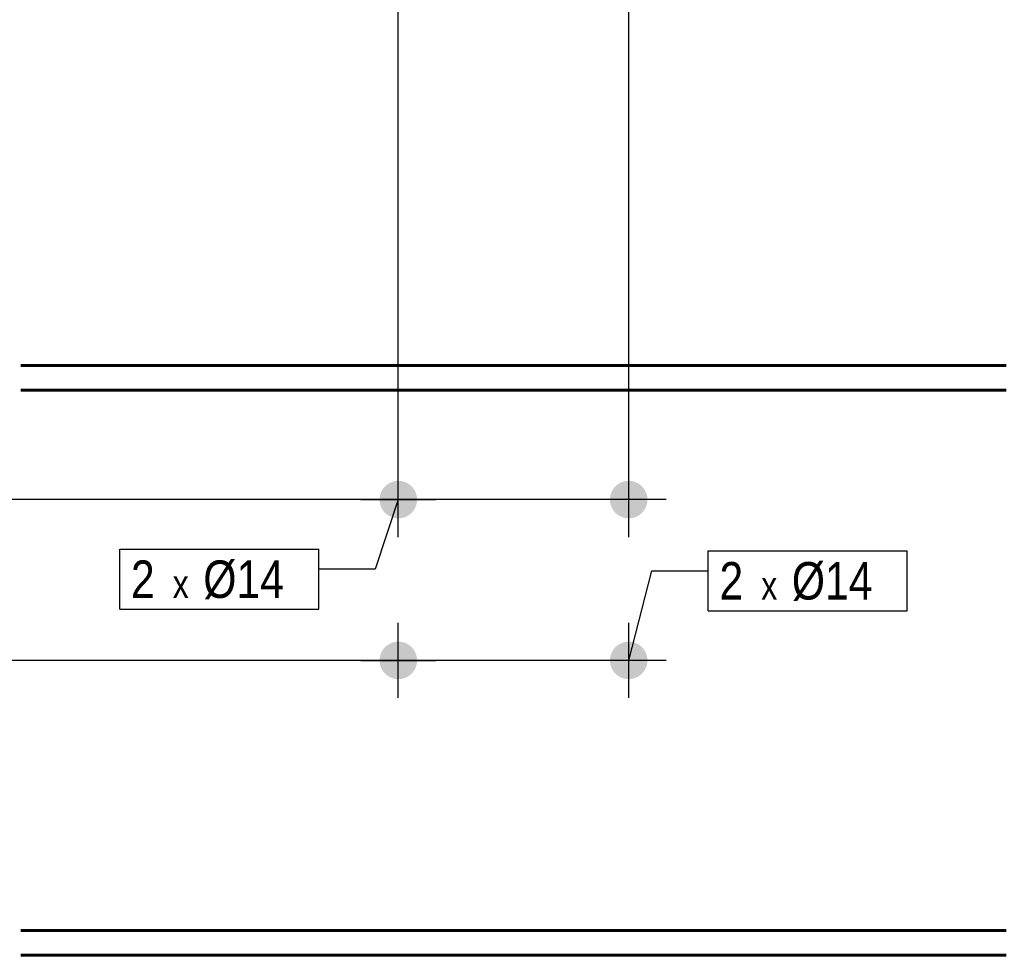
# Model space of a CAD drawing. Header units: millimetres. Extents: x 2 to 287, y 5 to 195.
# Drawn here: x 168.4 to 221, y 94.2 to 144.1 of the extents above; entities that cross this region are included whole.
import ezdxf

# ---------------------------------------------------------------- set-up
doc = ezdxf.new("R2010")
doc.units = ezdxf.units.MM
for name, color, linetype, lineweight in [('Boulon', 7, 'Continuous', 0), ('Cotation', 7, 'Continuous', 0), ('Désignation boulon', 3, 'Continuous', 0), ('Piece', 2, 'Continuous', 0)]:
    doc.layers.add(name, color=color, linetype=linetype, lineweight=lineweight)
doc.styles.add('ARIAL', font='ARIAL.TTF')
doc.styles.add('COMIC_SANS_MS', font='COMIC.TTF')

# ---------------------------------------------------------------- blocks, each defined once
blk = doc.blocks.new('*A1')
at = {"layer": 'Boulon'}
for points in [[(189.554, 118.5), (189.553, 118.475), (189.552, 118.451), (189.549, 118.426), (189.547, 118.402), (189.543, 118.378), (189.54, 118.353), (189.535, 118.329), (189.53, 118.305), (189.524, 118.281), (189.518, 118.258), (189.511, 118.234), (189.504, 118.211), (189.496, 118.188), (189.487, 118.165), (189.478, 118.142), (189.468, 118.119), (189.458, 118.097), (189.447, 118.075), (189.436, 118.053), (189.424, 118.032), (189.412, 118.01), (189.399, 117.989), (189.386, 117.969), (189.372, 117.949), (189.357, 117.929), (189.343, 117.909), (189.327, 117.89), (189.311, 117.871), (189.295, 117.853), (189.278, 117.835), (189.261, 117.817), (189.244, 117.8), (189.226, 117.783), (189.207, 117.767), (189.189, 117.751), (189.169, 117.736), (189.15, 117.721), (189.13, 117.707), (189.11, 117.693), (189.089, 117.68), (189.068, 117.667), (189.047, 117.654), (189.026, 117.642), (189.004, 117.631), (188.982, 117.62), (188.959, 117.61), (188.937, 117.601), (188.914, 117.591), (188.891, 117.583), (188.868, 117.575), (188.845, 117.567), (188.821, 117.561), (188.797, 117.554), (188.773, 117.549), (188.749, 117.544), (188.725, 117.539), (188.701, 117.535), (188.677, 117.532), (188.652, 117.529), (188.628, 117.527), (188.603, 117.526), (188.579, 117.525), (188.554, 117.524), (188.53, 117.525), (188.505, 117.526), (188.481, 117.527), (188.456, 117.529), (188.432, 117.532), (188.408, 117.535), (188.383, 117.539), (188.359, 117.544), (188.335, 117.549), (188.311, 117.554), (188.288, 117.561), (188.264, 117.567), (188.241, 117.575), (188.217, 117.583), (188.194, 117.591), (188.172, 117.601), (188.149, 117.61), (188.127, 117.62), (188.105, 117.631), (188.083, 117.642), (188.061, 117.654), (188.04, 117.667), (188.019, 117.68), (187.999, 117.693), (187.978, 117.707), (187.959, 117.721), (187.939, 117.736), (187.92, 117.751), (187.901, 117.767), (187.883, 117.783), (187.865, 117.8), (187.847, 117.817), (187.83, 117.835), (187.813, 117.853), (187.797, 117.871), (187.781, 117.89), (187.766, 117.909), (187.751, 117.929), (187.737, 117.949), (187.723, 117.969), (187.709, 117.989), (187.697, 118.01), (187.684, 118.032), (187.672, 118.053), (187.661, 118.075), (187.65, 118.097), (187.64, 118.119), (187.63, 118.142), (187.621, 118.165), (187.613, 118.188), (187.605, 118.211), (187.597, 118.234), (187.59, 118.258), (187.584, 118.281), (187.579, 118.305), (187.573, 118.329), (187.569, 118.353), (187.565, 118.378), (187.562, 118.402), (187.559, 118.426), (187.557, 118.451), (187.555, 118.475), (187.555, 118.5), (187.554, 118.524), (187.555, 118.549), (187.555, 118.573), (187.557, 118.598), (187.559, 118.622), (187.562, 118.647), (187.565, 118.671), (187.569, 118.695), (187.573, 118.719), (187.579, 118.744), (187.584, 118.767), (187.59, 118.791), (187.597, 118.815), (187.605, 118.838), (187.613, 118.861), (187.621, 118.884), (187.63, 118.907), (187.64, 118.93), (187.65, 118.952), (187.661, 118.974), (187.672, 118.996), (187.684, 119.017), (187.697, 119.039), (187.709, 119.059), (187.723, 119.08), (187.737, 119.1), (187.751, 119.12), (187.766, 119.14), (187.781, 119.159), (187.797, 119.178), (187.813, 119.196), (187.83, 119.214), (187.847, 119.232), (187.865, 119.249), (187.883, 119.265), (187.901, 119.282), (187.92, 119.297), (187.939, 119.313), (187.959, 119.328), (187.978, 119.342), (187.999, 119.356), (188.019, 119.369), (188.04, 119.382), (188.061, 119.394), (188.083, 119.406), (188.105, 119.418), (188.127, 119.428), (188.149, 119.439), (188.172, 119.448), (188.194, 119.457), (188.217, 119.466), (188.241, 119.474), (188.264, 119.481), (188.288, 119.488), (188.311, 119.494), (188.335, 119.5), (188.359, 119.505), (188.383, 119.51), (188.408, 119.514), (188.432, 119.517), (188.456, 119.52), (188.481, 119.522), (188.505, 119.523), (188.53, 119.524), (188.554, 119.524), (188.579, 119.524), (188.603, 119.523), (188.628, 119.522), (188.652, 119.52), (188.677, 119.517), (188.701, 119.514), (188.725, 119.51), (188.749, 119.505), (188.773, 119.5), (188.797, 119.494), (188.821, 119.488), (188.845, 119.481), (188.868, 119.474), (188.891, 119.466), (188.914, 119.457), (188.937, 119.448), (188.959, 119.439), (188.982, 119.428), (189.004, 119.418), (189.026, 119.406), (189.047, 119.394), (189.068, 119.382), (189.089, 119.369), (189.11, 119.356), (189.13, 119.342), (189.15, 119.328), (189.169, 119.313), (189.189, 119.297), (189.207, 119.282), (189.226, 119.265), (189.244, 119.249), (189.261, 119.232), (189.278, 119.214), (189.295, 119.196), (189.311, 119.178), (189.327, 119.159), (189.343, 119.14), (189.357, 119.12), (189.372, 119.1), (189.386, 119.08), (189.399, 119.059), (189.412, 119.039), (189.424, 119.017), (189.436, 118.996), (189.447, 118.974), (189.458, 118.952), (189.468, 118.93), (189.478, 118.907), (189.487, 118.884), (189.496, 118.861), (189.504, 118.838), (189.511, 118.815), (189.518, 118.791), (189.524, 118.767), (189.53, 118.744), (189.535, 118.719), (189.54, 118.695), (189.543, 118.671), (189.547, 118.647), (189.549, 118.622), (189.552, 118.598), (189.553, 118.573), (189.554, 118.549), (189.554, 118.524)], [(189.554, 109.928), (189.553, 109.904), (189.552, 109.879), (189.549, 109.855), (189.547, 109.831), (189.543, 109.806), (189.54, 109.782), (189.535, 109.758), (189.53, 109.734), (189.524, 109.71), (189.518, 109.686), (189.511, 109.663), (189.504, 109.639), (189.496, 109.616), (189.487, 109.593), (189.478, 109.57), (189.468, 109.548), (189.458, 109.525), (189.447, 109.503), (189.436, 109.482), (189.424, 109.46), (189.412, 109.439), (189.399, 109.418), (189.386, 109.397), (189.372, 109.377), (189.357, 109.357), (189.343, 109.338), (189.327, 109.319), (189.311, 109.3), (189.295, 109.281), (189.278, 109.263), (189.261, 109.246), (189.244, 109.229), (189.226, 109.212), (189.207, 109.196), (189.189, 109.18), (189.169, 109.165), (189.15, 109.15), (189.13, 109.135), (189.11, 109.122), (189.089, 109.108), (189.068, 109.095), (189.047, 109.083), (189.026, 109.071), (189.004, 109.06), (188.982, 109.049), (188.959, 109.039), (188.937, 109.029), (188.914, 109.02), (188.891, 109.011), (188.868, 109.003), (188.845, 108.996), (188.821, 108.989), (188.797, 108.983), (188.773, 108.977), (188.749, 108.972), (188.725, 108.968), (188.701, 108.964), (188.677, 108.96), (188.652, 108.958), (188.628, 108.956), (188.603, 108.954), (188.579, 108.953), (188.554, 108.953), (188.53, 108.953), (188.505, 108.954), (188.481, 108.956), (188.456, 108.958), (188.432, 108.96), (188.408, 108.964), (188.383, 108.968), (188.359, 108.972), (188.335, 108.977), (188.311, 108.983), (188.288, 108.989), (188.264, 108.996), (188.241, 109.003), (188.217, 109.011), (188.194, 109.02), (188.172, 109.029), (188.149, 109.039), (188.127, 109.049), (188.105, 109.06), (188.083, 109.071), (188.061, 109.083), (188.04, 109.095), (188.019, 109.108), (187.999, 109.122), (187.978, 109.135), (187.959, 109.15), (187.939, 109.165), (187.92, 109.18), (187.901, 109.196), (187.883, 109.212), (187.865, 109.229), (187.847, 109.246), (187.83, 109.263), (187.813, 109.281), (187.797, 109.3), (187.781, 109.319), (187.766, 109.338), (187.751, 109.357), (187.737, 109.377), (187.723, 109.397), (187.709, 109.418), (187.697, 109.439), (187.684, 109.46), (187.672, 109.482), (187.661, 109.503), (187.65, 109.525), (187.64, 109.548), (187.63, 109.57), (187.621, 109.593), (187.613, 109.616), (187.605, 109.639), (187.597, 109.663), (187.59, 109.686), (187.584, 109.71), (187.579, 109.734), (187.573, 109.758), (187.569, 109.782), (187.565, 109.806), (187.562, 109.831), (187.559, 109.855), (187.557, 109.879), (187.555, 109.904), (187.555, 109.928), (187.554, 109.953), (187.555, 109.978), (187.555, 110.002), (187.557, 110.027), (187.559, 110.051), (187.562, 110.075), (187.565, 110.1), (187.569, 110.124), (187.573, 110.148), (187.579, 110.172), (187.584, 110.196), (187.59, 110.22), (187.597, 110.243), (187.605, 110.267), (187.613, 110.29), (187.621, 110.313), (187.63, 110.336), (187.64, 110.358), (187.65, 110.381), (187.661, 110.403), (187.672, 110.424), (187.684, 110.446), (187.697, 110.467), (187.709, 110.488), (187.723, 110.509), (187.737, 110.529), (187.751, 110.549), (187.766, 110.568), (187.781, 110.587), (187.797, 110.606), (187.813, 110.625), (187.83, 110.643), (187.847, 110.66), (187.865, 110.677), (187.883, 110.694), (187.901, 110.71), (187.92, 110.726), (187.939, 110.741), (187.959, 110.756), (187.978, 110.771), (187.999, 110.784), (188.019, 110.798), (188.04, 110.811), (188.061, 110.823), (188.083, 110.835), (188.105, 110.846), (188.127, 110.857), (188.149, 110.867), (188.172, 110.877), (188.194, 110.886), (188.217, 110.895), (188.241, 110.903), (188.264, 110.91), (188.288, 110.917), (188.311, 110.923), (188.335, 110.929), (188.359, 110.934), (188.383, 110.938), (188.408, 110.942), (188.432, 110.945), (188.456, 110.948), (188.481, 110.95), (188.505, 110.952), (188.53, 110.953), (188.554, 110.953), (188.579, 110.953), (188.603, 110.952), (188.628, 110.95), (188.652, 110.948), (188.677, 110.945), (188.701, 110.942), (188.725, 110.938), (188.749, 110.934), (188.773, 110.929), (188.797, 110.923), (188.821, 110.917), (188.845, 110.91), (188.868, 110.903), (188.891, 110.895), (188.914, 110.886), (188.937, 110.877), (188.959, 110.867), (188.982, 110.857), (189.004, 110.846), (189.026, 110.835), (189.047, 110.823), (189.068, 110.811), (189.089, 110.798), (189.11, 110.784), (189.13, 110.771), (189.15, 110.756), (189.169, 110.741), (189.189, 110.726), (189.207, 110.71), (189.226, 110.694), (189.244, 110.677), (189.261, 110.66), (189.278, 110.643), (189.295, 110.625), (189.311, 110.606), (189.327, 110.587), (189.343, 110.568), (189.357, 110.549), (189.372, 110.529), (189.386, 110.509), (189.399, 110.488), (189.412, 110.467), (189.424, 110.446), (189.436, 110.424), (189.447, 110.403), (189.458, 110.381), (189.468, 110.358), (189.478, 110.336), (189.487, 110.313), (189.496, 110.29), (189.504, 110.267), (189.511, 110.243), (189.518, 110.22), (189.524, 110.196), (189.53, 110.172), (189.535, 110.148), (189.54, 110.124), (189.543, 110.1), (189.547, 110.075), (189.549, 110.051), (189.552, 110.027), (189.553, 110.002), (189.554, 109.978), (189.554, 109.953)]]:
    blk.add_hatch(color=256, dxfattribs=at).paths.add_polyline_path(points, flags=17)
at = {"layer": 'Boulon', "linetype": 'Continuous', "lineweight": 0}
for p, q in [((188.554, 116.524), (188.554, 120.524)), ((186.554, 118.524), (190.554, 118.524)), ((188.554, 107.953), (188.554, 111.953)), ((186.554, 109.953), (190.554, 109.953))]:
    blk.add_line(p, q, dxfattribs=at)
blk = doc.blocks.new('*A2')
at = {"layer": 'Boulon'}
for points in [[(201.84, 118.5), (201.839, 118.475), (201.837, 118.451), (201.835, 118.426), (201.832, 118.402), (201.829, 118.378), (201.825, 118.353), (201.821, 118.329), (201.816, 118.305), (201.81, 118.281), (201.804, 118.258), (201.797, 118.234), (201.789, 118.211), (201.781, 118.188), (201.773, 118.165), (201.764, 118.142), (201.754, 118.119), (201.744, 118.097), (201.733, 118.075), (201.722, 118.053), (201.71, 118.032), (201.698, 118.01), (201.685, 117.989), (201.671, 117.969), (201.658, 117.949), (201.643, 117.929), (201.628, 117.909), (201.613, 117.89), (201.597, 117.871), (201.581, 117.853), (201.564, 117.835), (201.547, 117.817), (201.529, 117.8), (201.512, 117.783), (201.493, 117.767), (201.474, 117.751), (201.455, 117.736), (201.436, 117.721), (201.416, 117.707), (201.396, 117.693), (201.375, 117.68), (201.354, 117.667), (201.333, 117.654), (201.311, 117.642), (201.29, 117.631), (201.268, 117.62), (201.245, 117.61), (201.223, 117.601), (201.2, 117.591), (201.177, 117.583), (201.154, 117.575), (201.13, 117.567), (201.107, 117.561), (201.083, 117.554), (201.059, 117.549), (201.035, 117.544), (201.011, 117.539), (200.987, 117.535), (200.962, 117.532), (200.938, 117.529), (200.914, 117.527), (200.889, 117.526), (200.864, 117.525), (200.84, 117.524), (200.815, 117.525), (200.791, 117.526), (200.766, 117.527), (200.742, 117.529), (200.718, 117.532), (200.693, 117.535), (200.669, 117.539), (200.645, 117.544), (200.621, 117.549), (200.597, 117.554), (200.573, 117.561), (200.55, 117.567), (200.526, 117.575), (200.503, 117.583), (200.48, 117.591), (200.457, 117.601), (200.435, 117.61), (200.412, 117.62), (200.39, 117.631), (200.369, 117.642), (200.347, 117.654), (200.326, 117.667), (200.305, 117.68), (200.284, 117.693), (200.264, 117.707), (200.244, 117.721), (200.225, 117.736), (200.206, 117.751), (200.187, 117.767), (200.168, 117.783), (200.15, 117.8), (200.133, 117.817), (200.116, 117.835), (200.099, 117.853), (200.083, 117.871), (200.067, 117.89), (200.052, 117.909), (200.037, 117.929), (200.022, 117.949), (200.008, 117.969), (199.995, 117.989), (199.982, 118.01), (199.97, 118.032), (199.958, 118.053), (199.947, 118.075), (199.936, 118.097), (199.926, 118.119), (199.916, 118.142), (199.907, 118.165), (199.898, 118.188), (199.89, 118.211), (199.883, 118.234), (199.876, 118.258), (199.87, 118.281), (199.864, 118.305), (199.859, 118.329), (199.855, 118.353), (199.851, 118.378), (199.847, 118.402), (199.845, 118.426), (199.843, 118.451), (199.841, 118.475), (199.84, 118.5), (199.84, 118.524), (199.84, 118.549), (199.841, 118.573), (199.843, 118.598), (199.845, 118.622), (199.847, 118.647), (199.851, 118.671), (199.855, 118.695), (199.859, 118.719), (199.864, 118.744), (199.87, 118.767), (199.876, 118.791), (199.883, 118.815), (199.89, 118.838), (199.898, 118.861), (199.907, 118.884), (199.916, 118.907), (199.926, 118.93), (199.936, 118.952), (199.947, 118.974), (199.958, 118.996), (199.97, 119.017), (199.982, 119.039), (199.995, 119.059), (200.008, 119.08), (200.022, 119.1), (200.037, 119.12), (200.052, 119.14), (200.067, 119.159), (200.083, 119.178), (200.099, 119.196), (200.116, 119.214), (200.133, 119.232), (200.15, 119.249), (200.168, 119.265), (200.187, 119.282), (200.206, 119.297), (200.225, 119.313), (200.244, 119.328), (200.264, 119.342), (200.284, 119.356), (200.305, 119.369), (200.326, 119.382), (200.347, 119.394), (200.369, 119.406), (200.39, 119.418), (200.412, 119.428), (200.435, 119.439), (200.457, 119.448), (200.48, 119.457), (200.503, 119.466), (200.526, 119.474), (200.55, 119.481), (200.573, 119.488), (200.597, 119.494), (200.621, 119.5), (200.645, 119.505), (200.669, 119.51), (200.693, 119.514), (200.718, 119.517), (200.742, 119.52), (200.766, 119.522), (200.791, 119.523), (200.815, 119.524), (200.84, 119.524), (200.864, 119.524), (200.889, 119.523), (200.914, 119.522), (200.938, 119.52), (200.962, 119.517), (200.987, 119.514), (201.011, 119.51), (201.035, 119.505), (201.059, 119.5), (201.083, 119.494), (201.107, 119.488), (201.13, 119.481), (201.154, 119.474), (201.177, 119.466), (201.2, 119.457), (201.223, 119.448), (201.245, 119.439), (201.268, 119.428), (201.29, 119.418), (201.311, 119.406), (201.333, 119.394), (201.354, 119.382), (201.375, 119.369), (201.396, 119.356), (201.416, 119.342), (201.436, 119.328), (201.455, 119.313), (201.474, 119.297), (201.493, 119.282), (201.512, 119.265), (201.529, 119.249), (201.547, 119.232), (201.564, 119.214), (201.581, 119.196), (201.597, 119.178), (201.613, 119.159), (201.628, 119.14), (201.643, 119.12), (201.658, 119.1), (201.671, 119.08), (201.685, 119.059), (201.698, 119.039), (201.71, 119.017), (201.722, 118.996), (201.733, 118.974), (201.744, 118.952), (201.754, 118.93), (201.764, 118.907), (201.773, 118.884), (201.781, 118.861), (201.789, 118.838), (201.797, 118.815), (201.804, 118.791), (201.81, 118.767), (201.816, 118.744), (201.821, 118.719), (201.825, 118.695), (201.829, 118.671), (201.832, 118.647), (201.835, 118.622), (201.837, 118.598), (201.839, 118.573), (201.84, 118.549), (201.84, 118.524)], [(201.84, 109.928), (201.839, 109.904), (201.837, 109.879), (201.835, 109.855), (201.832, 109.831), (201.829, 109.806), (201.825, 109.782), (201.821, 109.758), (201.816, 109.734), (201.81, 109.71), (201.804, 109.686), (201.797, 109.663), (201.789, 109.639), (201.781, 109.616), (201.773, 109.593), (201.764, 109.57), (201.754, 109.548), (201.744, 109.525), (201.733, 109.503), (201.722, 109.482), (201.71, 109.46), (201.698, 109.439), (201.685, 109.418), (201.671, 109.397), (201.658, 109.377), (201.643, 109.357), (201.628, 109.338), (201.613, 109.319), (201.597, 109.3), (201.581, 109.281), (201.564, 109.263), (201.547, 109.246), (201.529, 109.229), (201.512, 109.212), (201.493, 109.196), (201.474, 109.18), (201.455, 109.165), (201.436, 109.15), (201.416, 109.135), (201.396, 109.122), (201.375, 109.108), (201.354, 109.095), (201.333, 109.083), (201.311, 109.071), (201.29, 109.06), (201.268, 109.049), (201.245, 109.039), (201.223, 109.029), (201.2, 109.02), (201.177, 109.011), (201.154, 109.003), (201.13, 108.996), (201.107, 108.989), (201.083, 108.983), (201.059, 108.977), (201.035, 108.972), (201.011, 108.968), (200.987, 108.964), (200.962, 108.96), (200.938, 108.958), (200.914, 108.956), (200.889, 108.954), (200.864, 108.953), (200.84, 108.953), (200.815, 108.953), (200.791, 108.954), (200.766, 108.956), (200.742, 108.958), (200.718, 108.96), (200.693, 108.964), (200.669, 108.968), (200.645, 108.972), (200.621, 108.977), (200.597, 108.983), (200.573, 108.989), (200.55, 108.996), (200.526, 109.003), (200.503, 109.011), (200.48, 109.02), (200.457, 109.029), (200.435, 109.039), (200.412, 109.049), (200.39, 109.06), (200.369, 109.071), (200.347, 109.083), (200.326, 109.095), (200.305, 109.108), (200.284, 109.122), (200.264, 109.135), (200.244, 109.15), (200.225, 109.165), (200.206, 109.18), (200.187, 109.196), (200.168, 109.212), (200.15, 109.229), (200.133, 109.246), (200.116, 109.263), (200.099, 109.281), (200.083, 109.3), (200.067, 109.319), (200.052, 109.338), (200.037, 109.357), (200.022, 109.377), (200.008, 109.397), (199.995, 109.418), (199.982, 109.439), (199.97, 109.46), (199.958, 109.482), (199.947, 109.503), (199.936, 109.525), (199.926, 109.548), (199.916, 109.57), (199.907, 109.593), (199.898, 109.616), (199.89, 109.639), (199.883, 109.663), (199.876, 109.686), (199.87, 109.71), (199.864, 109.734), (199.859, 109.758), (199.855, 109.782), (199.851, 109.806), (199.847, 109.831), (199.845, 109.855), (199.843, 109.879), (199.841, 109.904), (199.84, 109.928), (199.84, 109.953), (199.84, 109.978), (199.841, 110.002), (199.843, 110.027), (199.845, 110.051), (199.847, 110.075), (199.851, 110.1), (199.855, 110.124), (199.859, 110.148), (199.864, 110.172), (199.87, 110.196), (199.876, 110.22), (199.883, 110.243), (199.89, 110.267), (199.898, 110.29), (199.907, 110.313), (199.916, 110.336), (199.926, 110.358), (199.936, 110.381), (199.947, 110.403), (199.958, 110.424), (199.97, 110.446), (199.982, 110.467), (199.995, 110.488), (200.008, 110.509), (200.022, 110.529), (200.037, 110.549), (200.052, 110.568), (200.067, 110.587), (200.083, 110.606), (200.099, 110.625), (200.116, 110.643), (200.133, 110.66), (200.15, 110.677), (200.168, 110.694), (200.187, 110.71), (200.206, 110.726), (200.225, 110.741), (200.244, 110.756), (200.264, 110.771), (200.284, 110.784), (200.305, 110.798), (200.326, 110.811), (200.347, 110.823), (200.369, 110.835), (200.39, 110.846), (200.412, 110.857), (200.435, 110.867), (200.457, 110.877), (200.48, 110.886), (200.503, 110.895), (200.526, 110.903), (200.55, 110.91), (200.573, 110.917), (200.597, 110.923), (200.621, 110.929), (200.645, 110.934), (200.669, 110.938), (200.693, 110.942), (200.718, 110.945), (200.742, 110.948), (200.766, 110.95), (200.791, 110.952), (200.815, 110.953), (200.84, 110.953), (200.864, 110.953), (200.889, 110.952), (200.914, 110.95), (200.938, 110.948), (200.962, 110.945), (200.987, 110.942), (201.011, 110.938), (201.035, 110.934), (201.059, 110.929), (201.083, 110.923), (201.107, 110.917), (201.13, 110.91), (201.154, 110.903), (201.177, 110.895), (201.2, 110.886), (201.223, 110.877), (201.245, 110.867), (201.268, 110.857), (201.29, 110.846), (201.311, 110.835), (201.333, 110.823), (201.354, 110.811), (201.375, 110.798), (201.396, 110.784), (201.416, 110.771), (201.436, 110.756), (201.455, 110.741), (201.474, 110.726), (201.493, 110.71), (201.512, 110.694), (201.529, 110.677), (201.547, 110.66), (201.564, 110.643), (201.581, 110.625), (201.597, 110.606), (201.613, 110.587), (201.628, 110.568), (201.643, 110.549), (201.658, 110.529), (201.671, 110.509), (201.685, 110.488), (201.698, 110.467), (201.71, 110.446), (201.722, 110.424), (201.733, 110.403), (201.744, 110.381), (201.754, 110.358), (201.764, 110.336), (201.773, 110.313), (201.781, 110.29), (201.789, 110.267), (201.797, 110.243), (201.804, 110.22), (201.81, 110.196), (201.816, 110.172), (201.821, 110.148), (201.825, 110.124), (201.829, 110.1), (201.832, 110.075), (201.835, 110.051), (201.837, 110.027), (201.839, 110.002), (201.84, 109.978), (201.84, 109.953)]]:
    blk.add_hatch(color=256, dxfattribs=at).paths.add_polyline_path(points, flags=17)
at = {"layer": 'Boulon', "linetype": 'Continuous', "lineweight": 0}
for p, q in [((200.84, 116.524), (200.84, 120.524)), ((202.84, 118.524), (198.84, 118.524)), ((200.84, 107.953), (200.84, 111.953)), ((202.84, 109.953), (198.84, 109.953))]:
    blk.add_line(p, q, dxfattribs=at)
blk = doc.blocks.new('*A9')
at = {"layer": 'Piece', "color": 2, "linetype": 'Continuous', "lineweight": 40}
for p, q in [((220.978476, 125.667261), (168.415717, 125.667261)), ((220.978476, 124.352975), (168.415717, 124.352975)), ((220.978476, 95.552975), (168.415717, 95.552975)), ((168.415717, 94.23869), (220.978476, 94.23869))]:
    blk.add_line(p, q, dxfattribs=at)
blk = doc.blocks.new('*A23')
at = {"layer": 'Cotation', "linetype": 'Continuous', "lineweight": 0}
blk.add_line((199.84, 109.953), (127.717, 109.953), dxfattribs=at)
blk = doc.blocks.new('*A24')
at = {"layer": 'Cotation', "linetype": 'Continuous', "lineweight": 0}
for p, q in [((199.84, 118.524), (127.717, 118.524)), ((199.84, 109.953), (127.717, 109.953))]:
    blk.add_line(p, q, dxfattribs=at)
blk = doc.blocks.new('*A25')
at = {"layer": 'Cotation', "linetype": 'Continuous', "lineweight": 0}
blk.add_line((199.84, 118.524), (127.717, 118.524), dxfattribs=at)
blk = doc.blocks.new('*A36')
at = {"layer": 'Cotation'}
for points in [[(148.152, 152.618), (148.126, 152.62), (148.101, 152.623), (148.076, 152.628), (148.051, 152.633), (148.026, 152.64), (148.002, 152.648), (147.978, 152.657), (147.955, 152.668), (147.932, 152.679), (147.91, 152.692), (147.888, 152.705), (147.867, 152.72), (147.847, 152.736), (147.828, 152.752), (147.809, 152.77), (147.792, 152.788), (147.775, 152.808), (147.76, 152.828), (147.745, 152.849), (147.731, 152.87), (147.719, 152.892), (147.707, 152.915), (147.697, 152.939), (147.688, 152.962), (147.68, 152.987), (147.673, 153.011), (147.667, 153.036), (147.663, 153.061), (147.66, 153.087), (147.658, 153.112), (147.657, 153.138), (147.658, 153.163), (147.66, 153.189), (147.663, 153.214), (147.667, 153.239), (147.673, 153.264), (147.68, 153.289), (147.688, 153.313), (147.697, 153.337), (147.707, 153.36), (147.719, 153.383), (147.731, 153.405), (147.745, 153.426), (147.76, 153.447), (147.775, 153.467), (147.792, 153.487), (147.809, 153.505), (147.828, 153.523), (147.847, 153.54), (147.867, 153.555), (147.888, 153.57), (147.91, 153.584), (147.932, 153.596), (147.955, 153.608), (147.978, 153.618), (148.002, 153.627), (148.026, 153.635), (148.051, 153.642), (148.076, 153.648), (148.101, 153.652), (148.126, 153.655), (148.152, 153.657), (148.177, 153.658), (148.203, 153.657), (148.228, 153.655), (148.253, 153.652), (148.279, 153.648), (148.304, 153.642), (148.328, 153.635), (148.352, 153.627), (148.376, 153.618), (148.4, 153.608), (148.422, 153.596), (148.445, 153.584), (148.466, 153.57), (148.487, 153.555), (148.507, 153.54), (148.526, 153.523), (148.545, 153.505), (148.562, 153.487), (148.579, 153.467), (148.595, 153.447), (148.61, 153.426), (148.623, 153.405), (148.636, 153.383), (148.647, 153.36), (148.658, 153.337), (148.667, 153.313), (148.675, 153.289), (148.682, 153.264), (148.687, 153.239), (148.692, 153.214), (148.695, 153.189), (148.697, 153.163), (148.697, 153.138), (148.697, 153.112), (148.695, 153.087), (148.692, 153.061), (148.687, 153.036), (148.682, 153.011), (148.675, 152.987), (148.667, 152.962), (148.658, 152.939), (148.647, 152.915), (148.636, 152.892), (148.623, 152.87), (148.61, 152.849), (148.595, 152.828), (148.579, 152.808), (148.562, 152.788), (148.545, 152.77), (148.526, 152.752), (148.507, 152.736), (148.487, 152.72), (148.466, 152.705), (148.445, 152.692), (148.422, 152.679), (148.4, 152.668), (148.376, 152.657), (148.352, 152.648), (148.328, 152.64), (148.304, 152.633), (148.279, 152.628), (148.253, 152.623), (148.228, 152.62), (148.203, 152.618), (148.177, 152.618)], [(188.529, 152.618), (188.503, 152.62), (188.478, 152.623), (188.453, 152.628), (188.428, 152.633), (188.403, 152.64), (188.379, 152.648), (188.355, 152.657), (188.332, 152.668), (188.309, 152.679), (188.287, 152.692), (188.265, 152.705), (188.244, 152.72), (188.224, 152.736), (188.205, 152.752), (188.187, 152.77), (188.169, 152.788), (188.152, 152.808), (188.137, 152.828), (188.122, 152.849), (188.108, 152.87), (188.096, 152.892), (188.084, 152.915), (188.074, 152.939), (188.065, 152.962), (188.057, 152.987), (188.05, 153.011), (188.044, 153.036), (188.04, 153.061), (188.037, 153.087), (188.035, 153.112), (188.034, 153.138), (188.035, 153.163), (188.037, 153.189), (188.04, 153.214), (188.044, 153.239), (188.05, 153.264), (188.057, 153.289), (188.065, 153.313), (188.074, 153.337), (188.084, 153.36), (188.096, 153.383), (188.108, 153.405), (188.122, 153.426), (188.137, 153.447), (188.152, 153.467), (188.169, 153.487), (188.187, 153.505), (188.205, 153.523), (188.224, 153.54), (188.244, 153.555), (188.265, 153.57), (188.287, 153.584), (188.309, 153.596), (188.332, 153.608), (188.355, 153.618), (188.379, 153.627), (188.403, 153.635), (188.428, 153.642), (188.453, 153.648), (188.478, 153.652), (188.503, 153.655), (188.529, 153.657), (188.554, 153.658), (188.58, 153.657), (188.605, 153.655), (188.631, 153.652), (188.656, 153.648), (188.681, 153.642), (188.705, 153.635), (188.729, 153.627), (188.753, 153.618), (188.777, 153.608), (188.799, 153.596), (188.822, 153.584), (188.843, 153.57), (188.864, 153.555), (188.884, 153.54), (188.903, 153.523), (188.922, 153.505), (188.94, 153.487), (188.956, 153.467), (188.972, 153.447), (188.987, 153.426), (189, 153.405), (189.013, 153.383), (189.024, 153.36), (189.035, 153.337), (189.044, 153.313), (189.052, 153.289), (189.059, 153.264), (189.064, 153.239), (189.069, 153.214), (189.072, 153.189), (189.074, 153.163), (189.074, 153.138), (189.074, 153.112), (189.072, 153.087), (189.069, 153.061), (189.064, 153.036), (189.059, 153.011), (189.052, 152.987), (189.044, 152.962), (189.035, 152.939), (189.024, 152.915), (189.013, 152.892), (189, 152.87), (188.987, 152.849), (188.972, 152.828), (188.956, 152.808), (188.94, 152.788), (188.922, 152.77), (188.903, 152.752), (188.884, 152.736), (188.864, 152.72), (188.843, 152.705), (188.822, 152.692), (188.799, 152.679), (188.777, 152.668), (188.753, 152.657), (188.729, 152.648), (188.705, 152.64), (188.681, 152.633), (188.656, 152.628), (188.631, 152.623), (188.605, 152.62), (188.58, 152.618), (188.554, 152.618)]]:
    blk.add_hatch(color=256, dxfattribs=at).paths.add_polyline_path(points, flags=17)
at = {"layer": 'Cotation', "linetype": 'Continuous', "lineweight": 0}
for p, q in [((148.177, 119.524), (148.177, 165.631)), ((188.554, 119.524), (188.554, 161.991)), ((148.177, 154.178), (148.177, 152.098)), ((188.554, 154.178), (188.554, 152.098)), ((149.217, 153.138), (147.137, 153.138)), ((148.177, 153.138), (147.137, 153.138)), ((148.177, 153.138), (188.554, 153.138)), ((189.594, 153.138), (187.514, 153.138)), ((188.554, 153.138), (189.594, 153.138))]:
    blk.add_line(p, q, dxfattribs=at)
at = {"layer": 'Cotation'}
for p in [(148.177, 153.138), (188.554, 153.138)]:
    blk.add_point(p, dxfattribs=at)
at = {"layer": 'Cotation', "style": 'ARIAL', "width": 0.85}
blk.add_text('3424', height=2.6, rotation=90.0002, dxfattribs=at).set_placement((187.514, 154.278))
blk.add_text('514', height=2.6, dxfattribs=at).set_placement((165.473, 154.258))
blk = doc.blocks.new('*A37')
at = {"layer": 'Cotation'}
for points in [[(188.529, 152.618), (188.503, 152.62), (188.478, 152.623), (188.453, 152.628), (188.428, 152.633), (188.403, 152.64), (188.379, 152.648), (188.355, 152.657), (188.332, 152.668), (188.309, 152.679), (188.287, 152.692), (188.265, 152.705), (188.244, 152.72), (188.224, 152.736), (188.205, 152.752), (188.187, 152.77), (188.169, 152.788), (188.152, 152.808), (188.137, 152.828), (188.122, 152.849), (188.108, 152.87), (188.096, 152.892), (188.084, 152.915), (188.074, 152.939), (188.065, 152.962), (188.057, 152.987), (188.05, 153.011), (188.044, 153.036), (188.04, 153.061), (188.037, 153.087), (188.035, 153.112), (188.034, 153.138), (188.035, 153.163), (188.037, 153.189), (188.04, 153.214), (188.044, 153.239), (188.05, 153.264), (188.057, 153.289), (188.065, 153.313), (188.074, 153.337), (188.084, 153.36), (188.096, 153.383), (188.108, 153.405), (188.122, 153.426), (188.137, 153.447), (188.152, 153.467), (188.169, 153.487), (188.187, 153.505), (188.205, 153.523), (188.224, 153.54), (188.244, 153.555), (188.265, 153.57), (188.287, 153.584), (188.309, 153.596), (188.332, 153.608), (188.355, 153.618), (188.379, 153.627), (188.403, 153.635), (188.428, 153.642), (188.453, 153.648), (188.478, 153.652), (188.503, 153.655), (188.529, 153.657), (188.554, 153.658), (188.58, 153.657), (188.605, 153.655), (188.631, 153.652), (188.656, 153.648), (188.681, 153.642), (188.705, 153.635), (188.729, 153.627), (188.753, 153.618), (188.777, 153.608), (188.799, 153.596), (188.822, 153.584), (188.843, 153.57), (188.864, 153.555), (188.884, 153.54), (188.903, 153.523), (188.922, 153.505), (188.94, 153.487), (188.956, 153.467), (188.972, 153.447), (188.987, 153.426), (189, 153.405), (189.013, 153.383), (189.024, 153.36), (189.035, 153.337), (189.044, 153.313), (189.052, 153.289), (189.059, 153.264), (189.064, 153.239), (189.069, 153.214), (189.072, 153.189), (189.074, 153.163), (189.074, 153.138), (189.074, 153.112), (189.072, 153.087), (189.069, 153.061), (189.064, 153.036), (189.059, 153.011), (189.052, 152.987), (189.044, 152.962), (189.035, 152.939), (189.024, 152.915), (189.013, 152.892), (189, 152.87), (188.987, 152.849), (188.972, 152.828), (188.956, 152.808), (188.94, 152.788), (188.922, 152.77), (188.903, 152.752), (188.884, 152.736), (188.864, 152.72), (188.843, 152.705), (188.822, 152.692), (188.799, 152.679), (188.777, 152.668), (188.753, 152.657), (188.729, 152.648), (188.705, 152.64), (188.681, 152.633), (188.656, 152.628), (188.631, 152.623), (188.605, 152.62), (188.58, 152.618), (188.554, 152.618)], [(200.814, 152.618), (200.789, 152.62), (200.764, 152.623), (200.739, 152.628), (200.714, 152.633), (200.689, 152.64), (200.665, 152.648), (200.641, 152.657), (200.618, 152.668), (200.595, 152.679), (200.573, 152.692), (200.551, 152.705), (200.53, 152.72), (200.51, 152.736), (200.491, 152.752), (200.472, 152.77), (200.455, 152.788), (200.438, 152.808), (200.422, 152.828), (200.408, 152.849), (200.394, 152.87), (200.381, 152.892), (200.37, 152.915), (200.36, 152.939), (200.35, 152.962), (200.342, 152.987), (200.336, 153.011), (200.33, 153.036), (200.326, 153.061), (200.322, 153.087), (200.321, 153.112), (200.32, 153.138), (200.321, 153.163), (200.322, 153.189), (200.326, 153.214), (200.33, 153.239), (200.336, 153.264), (200.342, 153.289), (200.35, 153.313), (200.36, 153.337), (200.37, 153.36), (200.381, 153.383), (200.394, 153.405), (200.408, 153.426), (200.422, 153.447), (200.438, 153.467), (200.455, 153.487), (200.472, 153.505), (200.491, 153.523), (200.51, 153.54), (200.53, 153.555), (200.551, 153.57), (200.573, 153.584), (200.595, 153.596), (200.618, 153.608), (200.641, 153.618), (200.665, 153.627), (200.689, 153.635), (200.714, 153.642), (200.739, 153.648), (200.764, 153.652), (200.789, 153.655), (200.814, 153.657), (200.84, 153.658), (200.865, 153.657), (200.891, 153.655), (200.916, 153.652), (200.941, 153.648), (200.966, 153.642), (200.991, 153.635), (201.015, 153.627), (201.039, 153.618), (201.062, 153.608), (201.085, 153.596), (201.107, 153.584), (201.129, 153.57), (201.15, 153.555), (201.17, 153.54), (201.189, 153.523), (201.208, 153.505), (201.225, 153.487), (201.242, 153.467), (201.258, 153.447), (201.272, 153.426), (201.286, 153.405), (201.299, 153.383), (201.31, 153.36), (201.32, 153.337), (201.33, 153.313), (201.338, 153.289), (201.344, 153.264), (201.35, 153.239), (201.354, 153.214), (201.357, 153.189), (201.359, 153.163), (201.36, 153.138), (201.359, 153.112), (201.357, 153.087), (201.354, 153.061), (201.35, 153.036), (201.344, 153.011), (201.338, 152.987), (201.33, 152.962), (201.32, 152.939), (201.31, 152.915), (201.299, 152.892), (201.286, 152.87), (201.272, 152.849), (201.258, 152.828), (201.242, 152.808), (201.225, 152.788), (201.208, 152.77), (201.189, 152.752), (201.17, 152.736), (201.15, 152.72), (201.129, 152.705), (201.107, 152.692), (201.085, 152.679), (201.062, 152.668), (201.039, 152.657), (201.015, 152.648), (200.991, 152.64), (200.966, 152.633), (200.941, 152.628), (200.916, 152.623), (200.891, 152.62), (200.865, 152.618), (200.84, 152.618)]]:
    blk.add_hatch(color=256, dxfattribs=at).paths.add_polyline_path(points, flags=17)
at = {"layer": 'Cotation', "linetype": 'Continuous', "lineweight": 0}
for p, q in [((200.84, 119.524), (200.84, 165.631)), ((188.554, 119.524), (188.554, 161.991)), ((188.554, 154.178), (188.554, 152.098)), ((200.84, 154.178), (200.84, 152.098)), ((189.594, 153.138), (187.514, 153.138)), ((188.554, 153.138), (187.514, 153.138)), ((188.554, 153.138), (200.84, 153.138)), ((201.88, 153.138), (199.8, 153.138)), ((200.84, 153.138), (201.88, 153.138))]:
    blk.add_line(p, q, dxfattribs=at)
at = {"layer": 'Cotation'}
for p in [(188.554, 153.138), (200.84, 153.138)]:
    blk.add_point(p, dxfattribs=at)
at = {"layer": 'Cotation', "style": 'ARIAL', "width": 0.85}
blk.add_text('3510', height=2.6, rotation=90.0002, dxfattribs=at).set_placement((199.8, 157.918))
blk.add_text('86', height=2.6, dxfattribs=at).set_placement((192.769, 154.258))
blk = doc.blocks.new('*A38')
at = {"layer": 'Cotation'}
for points in [[(200.814, 152.618), (200.789, 152.62), (200.764, 152.623), (200.739, 152.628), (200.714, 152.633), (200.689, 152.64), (200.665, 152.648), (200.641, 152.657), (200.618, 152.668), (200.595, 152.679), (200.573, 152.692), (200.551, 152.705), (200.53, 152.72), (200.51, 152.736), (200.491, 152.752), (200.472, 152.77), (200.455, 152.788), (200.438, 152.808), (200.422, 152.828), (200.408, 152.849), (200.394, 152.87), (200.381, 152.892), (200.37, 152.915), (200.36, 152.939), (200.35, 152.962), (200.342, 152.987), (200.336, 153.011), (200.33, 153.036), (200.326, 153.061), (200.322, 153.087), (200.321, 153.112), (200.32, 153.138), (200.321, 153.163), (200.322, 153.189), (200.326, 153.214), (200.33, 153.239), (200.336, 153.264), (200.342, 153.289), (200.35, 153.313), (200.36, 153.337), (200.37, 153.36), (200.381, 153.383), (200.394, 153.405), (200.408, 153.426), (200.422, 153.447), (200.438, 153.467), (200.455, 153.487), (200.472, 153.505), (200.491, 153.523), (200.51, 153.54), (200.53, 153.555), (200.551, 153.57), (200.573, 153.584), (200.595, 153.596), (200.618, 153.608), (200.641, 153.618), (200.665, 153.627), (200.689, 153.635), (200.714, 153.642), (200.739, 153.648), (200.764, 153.652), (200.789, 153.655), (200.814, 153.657), (200.84, 153.658), (200.865, 153.657), (200.891, 153.655), (200.916, 153.652), (200.941, 153.648), (200.966, 153.642), (200.991, 153.635), (201.015, 153.627), (201.039, 153.618), (201.062, 153.608), (201.085, 153.596), (201.107, 153.584), (201.129, 153.57), (201.15, 153.555), (201.17, 153.54), (201.189, 153.523), (201.208, 153.505), (201.225, 153.487), (201.242, 153.467), (201.258, 153.447), (201.272, 153.426), (201.286, 153.405), (201.299, 153.383), (201.31, 153.36), (201.32, 153.337), (201.33, 153.313), (201.338, 153.289), (201.344, 153.264), (201.35, 153.239), (201.354, 153.214), (201.357, 153.189), (201.359, 153.163), (201.36, 153.138), (201.359, 153.112), (201.357, 153.087), (201.354, 153.061), (201.35, 153.036), (201.344, 153.011), (201.338, 152.987), (201.33, 152.962), (201.32, 152.939), (201.31, 152.915), (201.299, 152.892), (201.286, 152.87), (201.272, 152.849), (201.258, 152.828), (201.242, 152.808), (201.225, 152.788), (201.208, 152.77), (201.189, 152.752), (201.17, 152.736), (201.15, 152.72), (201.129, 152.705), (201.107, 152.692), (201.085, 152.679), (201.062, 152.668), (201.039, 152.657), (201.015, 152.648), (200.991, 152.64), (200.966, 152.633), (200.941, 152.628), (200.916, 152.623), (200.891, 152.62), (200.865, 152.618), (200.84, 152.618)], [(245.652, 152.618), (245.626, 152.62), (245.601, 152.623), (245.576, 152.628), (245.551, 152.633), (245.526, 152.64), (245.502, 152.648), (245.478, 152.657), (245.455, 152.668), (245.432, 152.679), (245.41, 152.692), (245.388, 152.705), (245.368, 152.72), (245.347, 152.736), (245.328, 152.752), (245.31, 152.77), (245.292, 152.788), (245.275, 152.808), (245.26, 152.828), (245.245, 152.849), (245.231, 152.87), (245.219, 152.892), (245.207, 152.915), (245.197, 152.939), (245.188, 152.962), (245.18, 152.987), (245.173, 153.011), (245.167, 153.036), (245.163, 153.061), (245.16, 153.087), (245.158, 153.112), (245.157, 153.138), (245.158, 153.163), (245.16, 153.189), (245.163, 153.214), (245.167, 153.239), (245.173, 153.264), (245.18, 153.289), (245.188, 153.313), (245.197, 153.337), (245.207, 153.36), (245.219, 153.383), (245.231, 153.405), (245.245, 153.426), (245.26, 153.447), (245.275, 153.467), (245.292, 153.487), (245.31, 153.505), (245.328, 153.523), (245.347, 153.54), (245.368, 153.555), (245.388, 153.57), (245.41, 153.584), (245.432, 153.596), (245.455, 153.608), (245.478, 153.618), (245.502, 153.627), (245.526, 153.635), (245.551, 153.642), (245.576, 153.648), (245.601, 153.652), (245.626, 153.655), (245.652, 153.657), (245.677, 153.658), (245.703, 153.657), (245.728, 153.655), (245.754, 153.652), (245.779, 153.648), (245.804, 153.642), (245.828, 153.635), (245.853, 153.627), (245.876, 153.618), (245.9, 153.608), (245.922, 153.596), (245.945, 153.584), (245.966, 153.57), (245.987, 153.555), (246.007, 153.54), (246.027, 153.523), (246.045, 153.505), (246.063, 153.487), (246.079, 153.467), (246.095, 153.447), (246.11, 153.426), (246.123, 153.405), (246.136, 153.383), (246.147, 153.36), (246.158, 153.337), (246.167, 153.313), (246.175, 153.289), (246.182, 153.264), (246.187, 153.239), (246.192, 153.214), (246.195, 153.189), (246.197, 153.163), (246.197, 153.138), (246.197, 153.112), (246.195, 153.087), (246.192, 153.061), (246.187, 153.036), (246.182, 153.011), (246.175, 152.987), (246.167, 152.962), (246.158, 152.939), (246.147, 152.915), (246.136, 152.892), (246.123, 152.87), (246.11, 152.849), (246.095, 152.828), (246.079, 152.808), (246.063, 152.788), (246.045, 152.77), (246.027, 152.752), (246.007, 152.736), (245.987, 152.72), (245.966, 152.705), (245.945, 152.692), (245.922, 152.679), (245.9, 152.668), (245.876, 152.657), (245.853, 152.648), (245.828, 152.64), (245.804, 152.633), (245.779, 152.628), (245.754, 152.623), (245.728, 152.62), (245.703, 152.618), (245.677, 152.618)]]:
    blk.add_hatch(color=256, dxfattribs=at).paths.add_polyline_path(points, flags=17)
at = {"layer": 'Cotation', "linetype": 'Continuous', "lineweight": 0}
for p, q in [((200.84, 119.524), (200.84, 165.631)), ((245.677, 140.213), (245.677, 161.991)), ((200.84, 154.178), (200.84, 152.098)), ((245.677, 154.178), (245.677, 152.098)), ((201.88, 153.138), (199.8, 153.138)), ((200.84, 153.138), (199.8, 153.138)), ((200.84, 153.138), (245.677, 153.138)), ((246.717, 153.138), (244.637, 153.138)), ((245.677, 153.138), (246.717, 153.138)), ((245.677, 118.096), (245.677, 136.573))]:
    blk.add_line(p, q, dxfattribs=at)
at = {"layer": 'Cotation'}
for p in [(200.84, 153.138), (245.677, 153.138)]:
    blk.add_point(p, dxfattribs=at)
at = {"layer": 'Cotation', "style": 'ARIAL', "width": 0.85}
blk.add_text('4700', height=2.6, rotation=90.0002, dxfattribs=at).set_placement((244.637, 154.278))
blk.add_text('1190', height=2.6, dxfattribs=at).set_placement((219.402, 154.258))
blk = doc.blocks.new('*A46')
at = {"layer": 'Désignation boulon', "linetype": 'Continuous', "lineweight": 0}
for p, q in [((188.554239, 118.524404), (187.311639, 114.815137)), ((173.696014, 115.881804), (184.311639, 115.881804)), ((173.696014, 112.681804), (173.696014, 115.881804)), ((184.311639, 112.681804), (184.311639, 115.881804)), ((187.311639, 114.815137), (184.311639, 114.815137)), ((173.696014, 112.681804), (184.311639, 112.681804))]:
    blk.add_line(p, q, dxfattribs=at)
at = {"layer": 'Désignation boulon', "style": 'COMIC_SANS_MS', "width": 0.85}
for s, height, p in [('Ø14', 2, (178.154608, 113.281804)), ('2', 2, (174.296014, 113.281804)), ('x', 1.5, (176.523944, 113.281804))]:
    blk.add_text(s, height=height, dxfattribs=at).set_placement(p)
blk = doc.blocks.new('*A47')
at = {"layer": 'Désignation boulon', "linetype": 'Continuous', "lineweight": 0}
for p, q in [((205.082554, 115.795575), (215.698179, 115.795575)), ((205.082554, 112.595575), (205.082554, 115.795575)), ((215.698179, 112.595575), (215.698179, 115.795575)), ((200.839954, 109.952975), (202.082554, 114.728909)), ((202.082554, 114.728909), (205.082554, 114.728909)), ((205.082554, 112.595575), (215.698179, 112.595575))]:
    blk.add_line(p, q, dxfattribs=at)
at = {"layer": 'Désignation boulon', "style": 'COMIC_SANS_MS', "width": 0.85}
for s, height, p in [('2', 2, (205.682554, 113.195575)), ('Ø14', 2, (209.541147, 113.195575)), ('x', 1.5, (207.910483, 113.195575))]:
    blk.add_text(s, height=height, dxfattribs=at).set_placement(p)

msp = doc.modelspace()

# ---------------------------------------------------------------- block references
at = {"lineweight": 0}
for name in ['*A36', '*A37', '*A38', '*A25', '*A9', '*A1', '*A2', '*A24', '*A46', '*A47', '*A23']:
    msp.add_blockref(name, (0, 0), dxfattribs=at)

doc.saveas('drawing.dxf')
